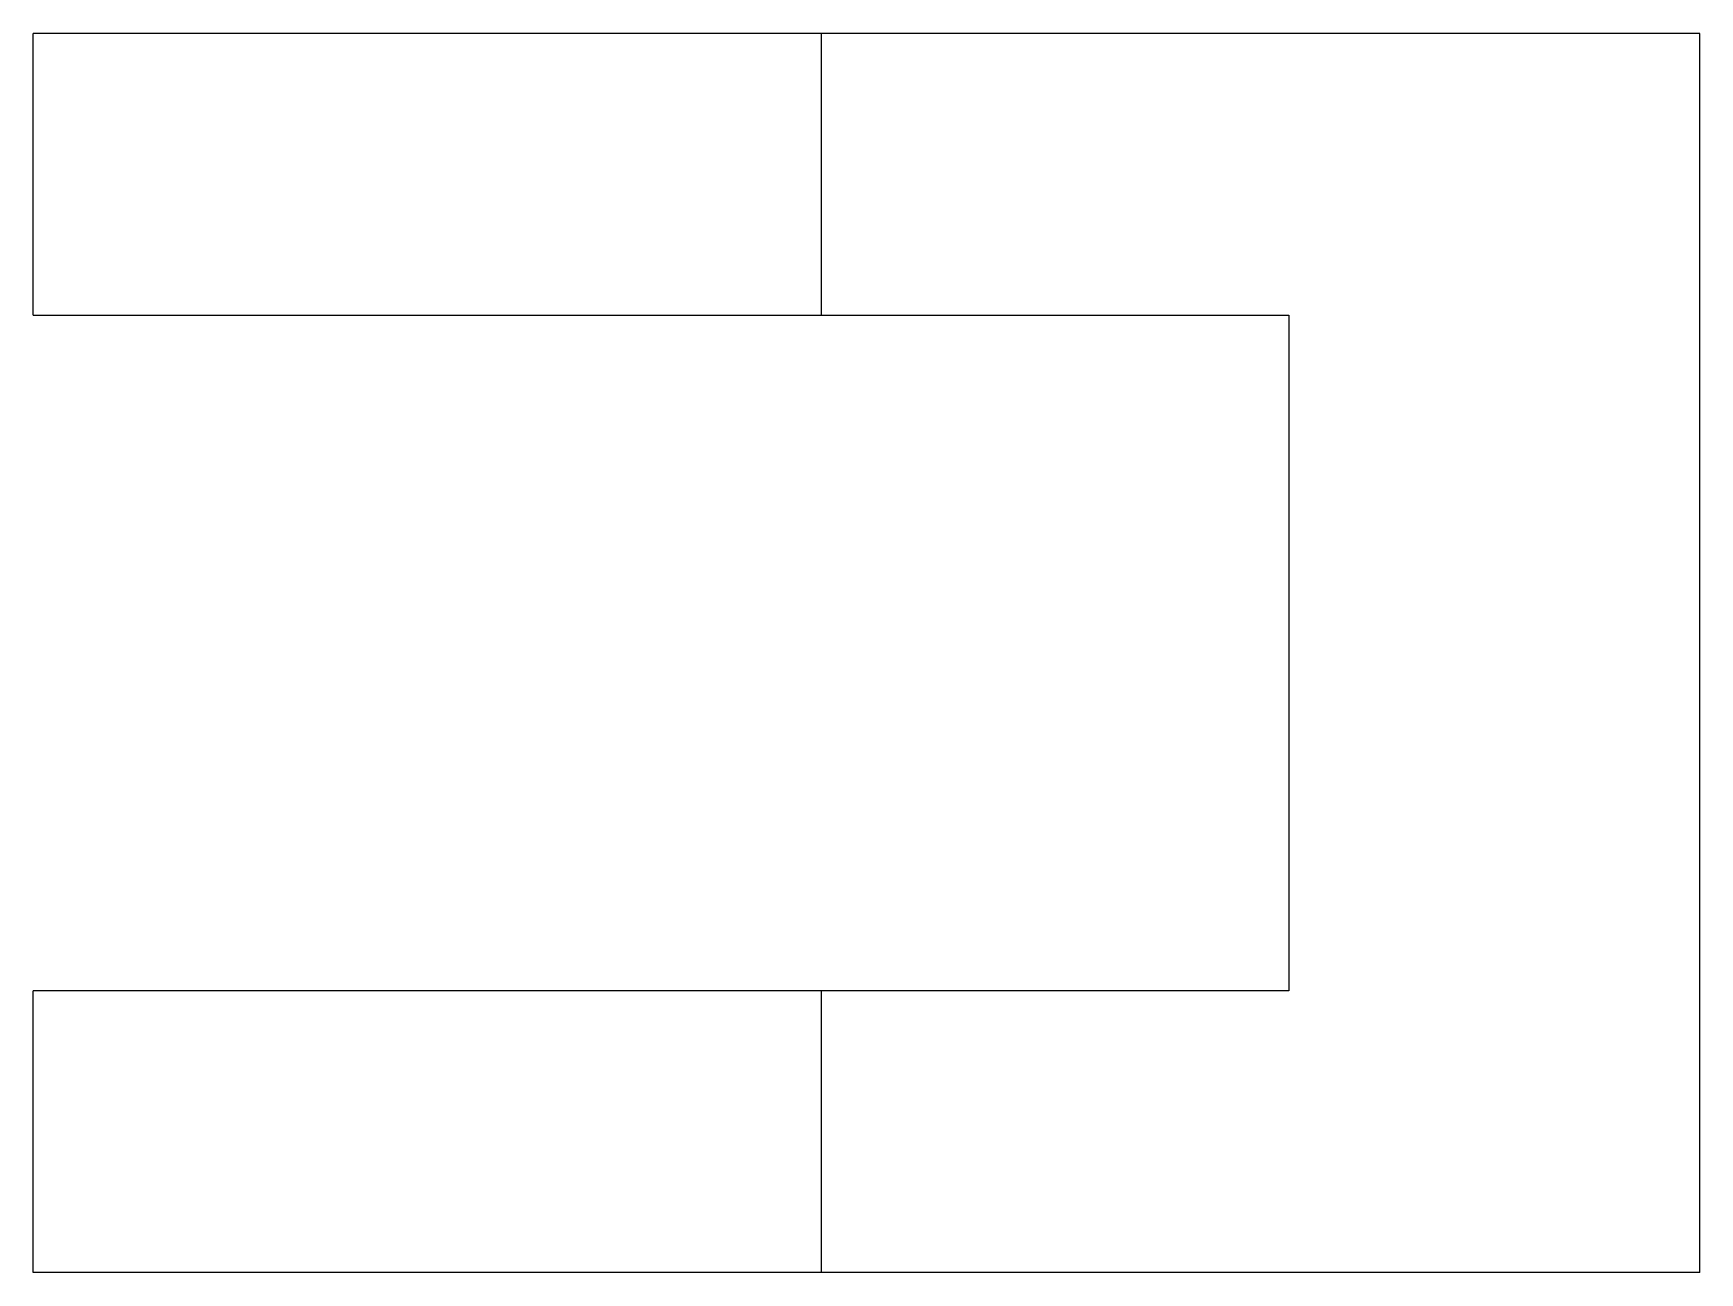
# Model space of a CAD drawing. Header units: metres. Extents: x -2.3 to 27.3, y -22 to 0.
import ezdxf

# ---------------------------------------------------------------- set-up
doc = ezdxf.new("R2010")
doc.units = ezdxf.units.M

msp = doc.modelspace()

# ---------------------------------------------------------------- linework, layer by layer
for points in [[(-2.3, -5), (-2.3, -4.9), (-2.3, -4.8), (-2.3, -4.7), (-2.3, -4.6), (-2.3, -4.5), (-2.3, -4.4), (-2.3, -4.3), (-2.3, -4.2), (-2.3, -4.1), (-2.3, -4), (-2.3, -3.9), (-2.3, -3.8), (-2.3, -3.7), (-2.3, -3.6), (-2.3, -3.5), (-2.3, -3.4), (-2.3, -3.3), (-2.3, -3.2), (-2.3, -3.1), (-2.3, -3), (-2.3, -2.9), (-2.3, -2.8), (-2.3, -2.7), (-2.3, -2.6), (-2.3, -2.5), (-2.3, -2.4), (-2.3, -2.3), (-2.3, -2.2), (-2.3, -2.1), (-2.3, -2), (-2.3, -1.9), (-2.3, -1.8), (-2.3, -1.7), (-2.3, -1.6), (-2.3, -1.5), (-2.3, -1.4), (-2.3, -1.3), (-2.3, -1.2), (-2.3, -1.1), (-2.3, -1), (-2.3, -0.9), (-2.3, -0.8), (-2.3, -0.7), (-2.3, -0.6), (-2.3, -0.5), (-2.3, -0.4), (-2.3, -0.3), (-2.3, -0.2), (-2.3, -0.1), (-2.3, 0)], [(11.7, 0), (11.651, 0), (11.602, 0), (11.553, 0), (11.462, 0), (11.317, 0), (11.172, 0), (11.027, 0), (10.807, 0), (10.573, 0), (10.34, 0), (10.084, 0), (9.774, 0), (9.463, 0), (9.153, 0), (8.799, 0), (8.427, 0), (8.056, 0), (7.678, 0), (7.264, 0), (6.849, 0), (6.435, 0), (6.008, 0), (5.572, 0), (5.136, 0), (4.7, 0), (4.264, 0), (3.828, 0), (3.392, 0), (2.965, 0), (2.551, 0), (2.136, 0), (1.722, 0), (1.344, 0), (0.973, 0), (0.601, 0), (0.247, 0), (-0.063, 0), (-0.374, 0), (-0.684, 0), (-0.94, 0), (-1.173, 0), (-1.407, 0), (-1.627, 0), (-1.772, 0), (-1.917, 0), (-2.062, 0), (-2.153, 0), (-2.202, 0), (-2.251, 0), (-2.3, 0)], [(11.7, -5), (11.7, -4.9), (11.7, -4.8), (11.7, -4.7), (11.7, -4.6), (11.7, -4.5), (11.7, -4.4), (11.7, -4.3), (11.7, -4.2), (11.7, -4.1), (11.7, -4), (11.7, -3.9), (11.7, -3.8), (11.7, -3.7), (11.7, -3.6), (11.7, -3.5), (11.7, -3.4), (11.7, -3.3), (11.7, -3.2), (11.7, -3.1), (11.7, -3), (11.7, -2.9), (11.7, -2.8), (11.7, -2.7), (11.7, -2.6), (11.7, -2.5), (11.7, -2.4), (11.7, -2.3), (11.7, -2.2), (11.7, -2.1), (11.7, -2), (11.7, -1.9), (11.7, -1.8), (11.7, -1.7), (11.7, -1.6), (11.7, -1.5), (11.7, -1.4), (11.7, -1.3), (11.7, -1.2), (11.7, -1.1), (11.7, -1), (11.7, -0.9), (11.7, -0.8), (11.7, -0.7), (11.7, -0.6), (11.7, -0.5), (11.7, -0.4), (11.7, -0.3), (11.7, -0.2), (11.7, -0.1), (11.7, 0)], [(27.3, 0), (26.988, 0), (26.676, 0), (26.364, 0), (26.052, 0), (25.74, 0), (25.428, 0), (25.116, 0), (24.804, 0), (24.492, 0), (24.18, 0), (23.868, 0), (23.556, 0), (23.244, 0), (22.932, 0), (22.62, 0), (22.308, 0), (21.996, 0), (21.684, 0), (21.372, 0), (21.06, 0), (20.748, 0), (20.436, 0), (20.124, 0), (19.812, 0), (19.5, 0), (19.188, 0), (18.876, 0), (18.564, 0), (18.252, 0), (17.94, 0), (17.628, 0), (17.316, 0), (17.004, 0), (16.692, 0), (16.38, 0), (16.068, 0), (15.756, 0), (15.444, 0), (15.132, 0), (14.82, 0), (14.508, 0), (14.196, 0), (13.884, 0), (13.572, 0), (13.26, 0), (12.948, 0), (12.636, 0), (12.324, 0), (12.012, 0), (11.7, 0)], [(27.3, -22), (27.3, -21.56), (27.3, -21.12), (27.3, -20.68), (27.3, -20.24), (27.3, -19.8), (27.3, -19.36), (27.3, -18.92), (27.3, -18.48), (27.3, -18.04), (27.3, -17.6), (27.3, -17.16), (27.3, -16.72), (27.3, -16.28), (27.3, -15.84), (27.3, -15.4), (27.3, -14.96), (27.3, -14.52), (27.3, -14.08), (27.3, -13.64), (27.3, -13.2), (27.3, -12.76), (27.3, -12.32), (27.3, -11.88), (27.3, -11.44), (27.3, -11), (27.3, -10.56), (27.3, -10.12), (27.3, -9.68), (27.3, -9.24), (27.3, -8.8), (27.3, -8.36), (27.3, -7.92), (27.3, -7.48), (27.3, -7.04), (27.3, -6.6), (27.3, -6.16), (27.3, -5.72), (27.3, -5.28), (27.3, -4.84), (27.3, -4.4), (27.3, -3.96), (27.3, -3.52), (27.3, -3.08), (27.3, -2.64), (27.3, -2.2), (27.3, -1.76), (27.3, -1.32), (27.3, -0.88), (27.3, -0.44), (27.3, 0)], [(-2.3, -5), (-2.251, -5), (-2.202, -5), (-2.153, -5), (-2.062, -5), (-1.917, -5), (-1.772, -5), (-1.627, -5), (-1.407, -5), (-1.173, -5), (-0.94, -5), (-0.684, -5), (-0.374, -5), (-0.063, -5), (0.247, -5), (0.601, -5), (0.973, -5), (1.344, -5), (1.722, -5), (2.136, -5), (2.551, -5), (2.965, -5), (3.392, -5), (3.828, -5), (4.264, -5), (4.7, -5), (5.136, -5), (5.572, -5), (6.008, -5), (6.435, -5), (6.849, -5), (7.264, -5), (7.678, -5), (8.056, -5), (8.427, -5), (8.799, -5), (9.153, -5), (9.463, -5), (9.774, -5), (10.084, -5), (10.34, -5), (10.573, -5), (10.807, -5), (11.027, -5), (11.172, -5), (11.317, -5), (11.462, -5), (11.553, -5), (11.602, -5), (11.651, -5), (11.7, -5)], [(11.7, -5), (11.866, -5), (12.032, -5), (12.198, -5), (12.364, -5), (12.53, -5), (12.696, -5), (12.862, -5), (13.028, -5), (13.194, -5), (13.36, -5), (13.526, -5), (13.692, -5), (13.858, -5), (14.024, -5), (14.19, -5), (14.356, -5), (14.522, -5), (14.688, -5), (14.854, -5), (15.02, -5), (15.186, -5), (15.352, -5), (15.518, -5), (15.684, -5), (15.85, -5), (16.016, -5), (16.182, -5), (16.348, -5), (16.514, -5), (16.68, -5), (16.846, -5), (17.012, -5), (17.178, -5), (17.344, -5), (17.51, -5), (17.676, -5), (17.842, -5), (18.008, -5), (18.174, -5), (18.34, -5), (18.506, -5), (18.672, -5), (18.838, -5), (19.004, -5), (19.17, -5), (19.336, -5), (19.502, -5), (19.668, -5), (19.834, -5), (20, -5)], [(20, -5), (20, -5.24), (20, -5.48), (20, -5.72), (20, -5.96), (20, -6.2), (20, -6.44), (20, -6.68), (20, -6.92), (20, -7.16), (20, -7.4), (20, -7.64), (20, -7.88), (20, -8.12), (20, -8.36), (20, -8.6), (20, -8.84), (20, -9.08), (20, -9.32), (20, -9.56), (20, -9.8), (20, -10.04), (20, -10.28), (20, -10.52), (20, -10.76), (20, -11), (20, -11.24), (20, -11.48), (20, -11.72), (20, -11.96), (20, -12.2), (20, -12.44), (20, -12.68), (20, -12.92), (20, -13.16), (20, -13.4), (20, -13.64), (20, -13.88), (20, -14.12), (20, -14.36), (20, -14.6), (20, -14.84), (20, -15.08), (20, -15.32), (20, -15.56), (20, -15.8), (20, -16.04), (20, -16.28), (20, -16.52), (20, -16.76), (20, -17)], [(11.7, -17), (11.651, -17), (11.602, -17), (11.553, -17), (11.462, -17), (11.317, -17), (11.172, -17), (11.027, -17), (10.807, -17), (10.573, -17), (10.34, -17), (10.084, -17), (9.774, -17), (9.463, -17), (9.153, -17), (8.799, -17), (8.427, -17), (8.056, -17), (7.678, -17), (7.264, -17), (6.849, -17), (6.435, -17), (6.008, -17), (5.572, -17), (5.136, -17), (4.7, -17), (4.264, -17), (3.828, -17), (3.392, -17), (2.965, -17), (2.551, -17), (2.136, -17), (1.722, -17), (1.344, -17), (0.973, -17), (0.601, -17), (0.247, -17), (-0.063, -17), (-0.374, -17), (-0.684, -17), (-0.94, -17), (-1.173, -17), (-1.407, -17), (-1.627, -17), (-1.772, -17), (-1.917, -17), (-2.062, -17), (-2.153, -17), (-2.202, -17), (-2.251, -17), (-2.3, -17)], [(-2.3, -22), (-2.3, -21.9), (-2.3, -21.8), (-2.3, -21.7), (-2.3, -21.6), (-2.3, -21.5), (-2.3, -21.4), (-2.3, -21.3), (-2.3, -21.2), (-2.3, -21.1), (-2.3, -21), (-2.3, -20.9), (-2.3, -20.8), (-2.3, -20.7), (-2.3, -20.6), (-2.3, -20.5), (-2.3, -20.4), (-2.3, -20.3), (-2.3, -20.2), (-2.3, -20.1), (-2.3, -20), (-2.3, -19.9), (-2.3, -19.8), (-2.3, -19.7), (-2.3, -19.6), (-2.3, -19.5), (-2.3, -19.4), (-2.3, -19.3), (-2.3, -19.2), (-2.3, -19.1), (-2.3, -19), (-2.3, -18.9), (-2.3, -18.8), (-2.3, -18.7), (-2.3, -18.6), (-2.3, -18.5), (-2.3, -18.4), (-2.3, -18.3), (-2.3, -18.2), (-2.3, -18.1), (-2.3, -18), (-2.3, -17.9), (-2.3, -17.8), (-2.3, -17.7), (-2.3, -17.6), (-2.3, -17.5), (-2.3, -17.4), (-2.3, -17.3), (-2.3, -17.2), (-2.3, -17.1), (-2.3, -17)], [(20, -17), (19.834, -17), (19.668, -17), (19.502, -17), (19.336, -17), (19.17, -17), (19.004, -17), (18.838, -17), (18.672, -17), (18.506, -17), (18.34, -17), (18.174, -17), (18.008, -17), (17.842, -17), (17.676, -17), (17.51, -17), (17.344, -17), (17.178, -17), (17.012, -17), (16.846, -17), (16.68, -17), (16.514, -17), (16.348, -17), (16.182, -17), (16.016, -17), (15.85, -17), (15.684, -17), (15.518, -17), (15.352, -17), (15.186, -17), (15.02, -17), (14.854, -17), (14.688, -17), (14.522, -17), (14.356, -17), (14.19, -17), (14.024, -17), (13.858, -17), (13.692, -17), (13.526, -17), (13.36, -17), (13.194, -17), (13.028, -17), (12.862, -17), (12.696, -17), (12.53, -17), (12.364, -17), (12.198, -17), (12.032, -17), (11.866, -17), (11.7, -17)], [(11.7, -22), (11.7, -21.9), (11.7, -21.8), (11.7, -21.7), (11.7, -21.6), (11.7, -21.5), (11.7, -21.4), (11.7, -21.3), (11.7, -21.2), (11.7, -21.1), (11.7, -21), (11.7, -20.9), (11.7, -20.8), (11.7, -20.7), (11.7, -20.6), (11.7, -20.5), (11.7, -20.4), (11.7, -20.3), (11.7, -20.2), (11.7, -20.1), (11.7, -20), (11.7, -19.9), (11.7, -19.8), (11.7, -19.7), (11.7, -19.6), (11.7, -19.5), (11.7, -19.4), (11.7, -19.3), (11.7, -19.2), (11.7, -19.1), (11.7, -19), (11.7, -18.9), (11.7, -18.8), (11.7, -18.7), (11.7, -18.6), (11.7, -18.5), (11.7, -18.4), (11.7, -18.3), (11.7, -18.2), (11.7, -18.1), (11.7, -18), (11.7, -17.9), (11.7, -17.8), (11.7, -17.7), (11.7, -17.6), (11.7, -17.5), (11.7, -17.4), (11.7, -17.3), (11.7, -17.2), (11.7, -17.1), (11.7, -17)], [(11.7, -22), (11.651, -22), (11.602, -22), (11.553, -22), (11.462, -22), (11.317, -22), (11.172, -22), (11.027, -22), (10.807, -22), (10.573, -22), (10.34, -22), (10.084, -22), (9.774, -22), (9.463, -22), (9.153, -22), (8.799, -22), (8.427, -22), (8.056, -22), (7.678, -22), (7.264, -22), (6.849, -22), (6.435, -22), (6.008, -22), (5.572, -22), (5.136, -22), (4.7, -22), (4.264, -22), (3.828, -22), (3.392, -22), (2.965, -22), (2.551, -22), (2.136, -22), (1.722, -22), (1.344, -22), (0.973, -22), (0.601, -22), (0.247, -22), (-0.063, -22), (-0.374, -22), (-0.684, -22), (-0.94, -22), (-1.173, -22), (-1.407, -22), (-1.627, -22), (-1.772, -22), (-1.917, -22), (-2.062, -22), (-2.153, -22), (-2.202, -22), (-2.251, -22), (-2.3, -22)], [(27.3, -22), (26.988, -22), (26.676, -22), (26.364, -22), (26.052, -22), (25.74, -22), (25.428, -22), (25.116, -22), (24.804, -22), (24.492, -22), (24.18, -22), (23.868, -22), (23.556, -22), (23.244, -22), (22.932, -22), (22.62, -22), (22.308, -22), (21.996, -22), (21.684, -22), (21.372, -22), (21.06, -22), (20.748, -22), (20.436, -22), (20.124, -22), (19.812, -22), (19.5, -22), (19.188, -22), (18.876, -22), (18.564, -22), (18.252, -22), (17.94, -22), (17.628, -22), (17.316, -22), (17.004, -22), (16.692, -22), (16.38, -22), (16.068, -22), (15.756, -22), (15.444, -22), (15.132, -22), (14.82, -22), (14.508, -22), (14.196, -22), (13.884, -22), (13.572, -22), (13.26, -22), (12.948, -22), (12.636, -22), (12.324, -22), (12.012, -22), (11.7, -22)]]:
    msp.add_lwpolyline(points)

doc.saveas('drawing.dxf')
